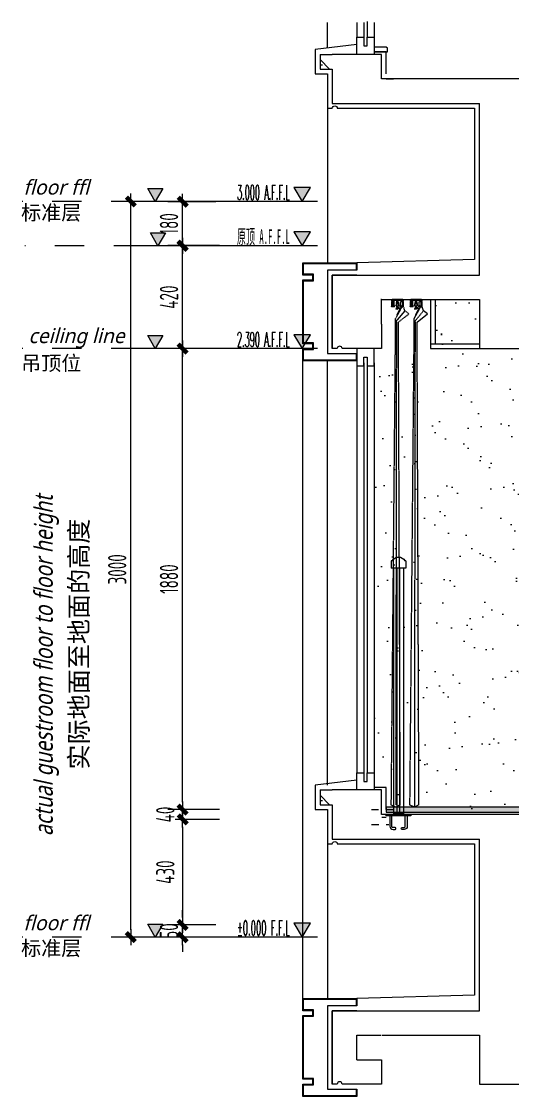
# Model space of a CAD drawing. Header units: inches. Extents: x 96003 to 270950, y -80202 to 65998.
# Drawn here: x 245258 to 247259, y 41976 to 46360 of the extents above; entities that cross this region are included whole.
import ezdxf
from ezdxf.enums import TextEntityAlignment as Align

# ---------------------------------------------------------------- set-up
doc = ezdxf.new("R2010")
doc.units = ezdxf.units.IN
doc.header["$LTSCALE"] = 10
doc.header["$MEASUREMENT"] = 0
doc.linetypes.add('DASH', pattern=[0.35, 0.25, -0.1])
doc.linetypes.add('M-CENTER', pattern=[1.8, 1.2, -0.2, 0.2, -0.2])
for name, color, linetype in [('16', 12, 'Continuous'), ('81', 81, 'Continuous'), ('A_SURFACE', 9, 'Continuous'), ('AD-土建柱轮廓线', 200, 'Continuous'), ('ED-文字说明', 50, 'Continuous'), ('ED-造型尺寸', 44, 'Continuous'), ('EL-03', 3, 'Continuous'), ('EL-30', 30, 'Continuous'), ('EL-BHATCH-250', 250, 'Continuous'), ('EL-DIM', 50, 'Continuous'), ('EL-天花轮廓线', 100, 'Continuous'), ('FC-地面造型', 136, 'Continuous'), ('HAT【填充】', 250, 'Continuous'), ('PUB_HATCH', 8, 'Continuous'), ('SBEI', 1, 'Continuous')]:
    doc.layers.add(name, color=color, linetype=linetype)
for name, color, linetype, lineweight in [('D-地面铺装', 252, 'Continuous', 9), ('J-金属幕墙', 34, 'Continuous', 13), ('L-栏杆扶手', 73, 'Continuous', 13), ('L-立面看线', 8, 'Continuous', 13)]:
    doc.layers.add(name, color=color, linetype=linetype, lineweight=lineweight)
doc.styles.add('-宋体', font='')
doc.styles.add('CCD_DIM', font='archs.shx', dxfattribs={"width": 0.7})
doc.styles.add('hz', font='simplex', dxfattribs={"width": 0.7, "bigfont": 'hztxt'})
doc.styles.add('LUCIDIA', font='')
doc.styles.add('RomanS', font='romans.shx', dxfattribs={"width": 0.9})
doc.styles.add('st', font='')
doc.styles.add('宋体', font='', dxfattribs={"height": 60})
doc.styles.get('-宋体').set_extended_font_data('SimSun')
doc.styles.get('LUCIDIA').set_extended_font_data('Lucida Sans', italic=True)
doc.styles.get('st').set_extended_font_data('SimSun')
doc.styles.get('宋体').set_extended_font_data('SimSun')
doc.dimstyles.new('1.30', dxfattribs={"dimscale": 30, "dimtxt": 2.5, "dimasz": 1, "dimexe": 1, "dimexo": 1.5, "dimgap": 1, "dimtad": 1, "dimdec": 0, "dimrnd": 5, "dimdsep": 46, "dimtxsty": 'CCD_DIM', "dimblk": 'CCD_Dimension_Tick', "dimcen": 1, "dimclrd": 44, "dimclre": 44, "dimclrt": 2, "dimadec": 0, "dimazin": 2, "dimtfac": 1, "dimtdec": 0, "dimtix": 1, "dimtmove": 2, "dimatfit": 3, "dimldrblk": 'CCD_Dimension_Tick', "dimfxl": 5, "dimfxlon": 1, "dimtolj": 1, "dimarcsym": 0})
doc.dimstyles.new('Matrix_30内', dxfattribs={"dimscale": 30, "dimtxt": 2.5, "dimasz": 1, "dimexe": 2, "dimexo": 1.5, "dimgap": 0.6, "dimtad": 1, "dimdec": 0, "dimrnd": 1, "dimzin": 12, "dimdsep": 46, "dimtxsty": 'CCD_DIM', "dimblk": 'CCD_Dimension_Tick', "dimcen": 0.125, "dimclrd": 44, "dimclre": 44, "dimclrt": 50, "dimadec": 0, "dimazin": 0, "dimtfac": 1, "dimtdec": 0, "dimtix": 1, "dimtmove": 2, "dimatfit": 3, "dimldrblk": 'CCD_Leader_Dot', "dimfxl": 5, "dimfxlon": 1, "dimtvp": 1, "dimtolj": 1, "dimtzin": 0, "dimarcsym": 0})
pattern_1 = [(45, (190901.26, -77467.75), (-35.35534, 35.35534), []), (50, (190901.26, -77467.75), (143.452, -12.5504), [15, -165]), (355, (190901.26, -77467.75), (-27.7503, 150.4384), [12, -132]), (100.4514, (190913.22, -77468.8), (115.702, 137.888), [12.748, -140.2284]), (46.184, (190901.26, -77427.75), (213.448, -33.104), [22.5, -247.5]), (96.6356, (190919.05, -77430.5), (186.9325, 194.824), [19.122, -210.343]), (351.184, (190901.26, -77427.75), (186.932, 194.824), [18, -198]), (21, (190921.26, -77437.75), (119.3814, -80.5238), [15, -165]), (326, (190921.26, -77437.75), (48.663, 145.03), [12, -132]), (71.4514, (190931.21, -77444.46), (168.0445, 64.506), [12.748, -140.2284]), (37.5, (190901.26, -77467.75), (2.43197, 66.57877), [0, -130.4, 0, -134, 0, -132.5]), (7.5, (190901.26, -77467.75), (52.6139, 78.8823), [0, -76.4, 0, -127.4, 0, -50.5]), (327.5, (190856.66, -77467.75), (106.7645, -4.511), [0, -50, 0, -156, 0, -207]), (317.5, (190836.66, -77467.75), (116.6372, 20.021), [0, -65, 0, -103.6, 0, -147])]
pattern_2 = [(45, (190901.26, -74467.75), (-35.35534, 35.35534), []), (50, (190901.26, -74467.75), (143.452, -12.5504), [15, -165]), (355, (190901.26, -74467.75), (-27.7503, 150.4384), [12, -132]), (100.4514, (190913.22, -74468.8), (115.702, 137.888), [12.748, -140.2284]), (46.184, (190901.26, -74427.75), (213.448, -33.104), [22.5, -247.5]), (96.6356, (190919.05, -74430.5), (186.9325, 194.824), [19.122, -210.343]), (351.184, (190901.26, -74427.75), (186.932, 194.824), [18, -198]), (21, (190921.26, -74437.75), (119.3814, -80.5238), [15, -165]), (326, (190921.26, -74437.75), (48.663, 145.03), [12, -132]), (71.4514, (190931.21, -74444.46), (168.0445, 64.506), [12.748, -140.2284]), (37.5, (190901.26, -74467.75), (2.43197, 66.57877), [0, -130.4, 0, -134, 0, -132.5]), (7.5, (190901.26, -74467.75), (52.6139, 78.8823), [0, -76.4, 0, -127.4, 0, -50.5]), (327.5, (190856.66, -74467.75), (106.7645, -4.511), [0, -50, 0, -156, 0, -207]), (317.5, (190836.66, -74467.75), (116.6372, 20.021), [0, -65, 0, -103.6, 0, -147])]

# ---------------------------------------------------------------- blocks, each defined once
blk = doc.blocks.new('A$C29FB2657')
blk.add_lwpolyline([(50, 0), (-50, 0), (-50, -6), (50, -6), (50, 0)])
for points in [[(-35.5, -6), (-35.5, -48, 0.414214), (-22.5, -61), (-14.5, -61, 1), (-14.5, -53), (-22.5, -53, -0.414214), (-27.5, -48), (-27.5, -6)], [(35.5, -6), (35.5, -48, -0.414214), (22.5, -61), (14.5, -61, -1), (14.5, -53), (22.5, -53, 0.414214), (27.5, -48), (27.5, -6)]]:
    blk.add_lwpolyline(points, format="xyb")
blk = doc.blocks.new('ERYRTEYRTYTRYU')
at = {"layer": 'EL-BHATCH-250'}
h = blk.add_hatch(dxfattribs=at)
h.set_pattern_fill('ANSI36', color=256)
h.set_pattern_definition([(45, (-797212.6542, -227327.022), (1.683798023, 6.173926083), [7.9375, -1.5875, 0, -1.5875])])
h.paths.add_polyline_path([(194823.9, -79002.6), (194828.9, -78997.6), (195443.9, -78997.6), (195443.9, -79017.6), (194843.9, -79017.6), (194843.9, -79037.6), (194823.9, -79037.6), (194823.9, -79020.1), (194828.9, -79020.1), (194828.9, -79015.1), (194823.9, -79015.1)])
at = {"layer": 'PUB_HATCH'}
h = blk.add_hatch(dxfattribs=at)
h.set_pattern_fill('钢筋混凝土', color=256, scale=20, style=0)
h.set_pattern_definition(pattern_2)
h.paths.add_polyline_path([(195663.9, -75987.6), (195663.9, -75927.6), (195713.9, -75927.6), (195713.9, -75987.6)])
h = blk.add_hatch(dxfattribs=at)
h.set_pattern_fill('钢筋混凝土', color=256, scale=20, style=0)
h.set_pattern_definition(pattern_2)
h.paths.add_polyline_path([(195663.9, -75987.6), (195663.9, -75927.6), (195713.9, -75927.6), (195713.9, -75987.6)])
h = blk.add_hatch(dxfattribs=at)
h.set_pattern_fill('普通砖', color=256, scale=50, style=0)
h.set_pattern_definition([(45, (134887.13, -103269.03), (-88.38838, 88.38838), [])])
h.paths.add_polyline_path([(195603.9, -77037.6), (195603.9, -76997.6), (195603.9, -76957.6)])
h = blk.add_hatch(dxfattribs=at)
h.set_pattern_fill('钢筋混凝土', color=256, scale=20, style=0)
h.set_pattern_definition(pattern_1)
h.paths.add_polyline_path([(195663.9, -78987.6), (195663.9, -78927.6), (195713.9, -78927.6), (195713.9, -78987.6)])
h = blk.add_hatch(dxfattribs=at)
h.set_pattern_fill('钢筋混凝土', color=256, scale=20, style=0)
h.set_pattern_definition(pattern_1)
h.paths.add_polyline_path([(195663.9, -78987.6), (195663.9, -78927.6), (195713.9, -78927.6), (195713.9, -78987.6)])
h = blk.add_hatch(dxfattribs=at)
h.set_pattern_fill('普通砖', color=256, scale=50, style=0)
h.set_pattern_definition([(45, (134887.13, -106269.03), (-88.38838, 88.38838), [])])
h.paths.add_polyline_path([(195603.9, -80037.6), (195603.9, -79997.6), (195603.9, -79957.6)])
at = {"layer": '81', "color": 136}
for p, q in [((195493.9, -75798.3, 0), (195493.9, -75857.6, 0)), ((195521.9, -75793.6, 0), (195521.9, -75857.6, 0)), ((195535.9, -75798.3, 0), (195535.9, -75857.6, 0)), ((195563.9, -75798.3, 0), (195563.9, -75857.6, 0)), ((195493.9, -77186, 0), (195493.9, -78857.6, 0)), ((195521.9, -77186, 0), (195521.9, -78857.6, 0)), ((195535.9, -77186, 0), (195535.9, -78857.6, 0)), ((195563.9, -77186, 0), (195563.9, -78857.6, 0)), ((195493.9, -78798.3, 0), (195493.9, -78857.6, 0)), ((195521.9, -78793.6, 0), (195521.9, -78857.6, 0)), ((195535.9, -78798.3, 0), (195535.9, -78857.6, 0)), ((195563.9, -78798.3, 0), (195563.9, -78857.6, 0))]:
    blk.add_line(p, q, dxfattribs=at)
at = {"layer": '81', "color": 136, "elevation": 0}
for points in [[(195563.9, -75857.6), (195535.9, -75857.6), (195535.9, -75892.6), (195521.9, -75892.6), (195521.9, -75857.6), (195493.9, -75857.6), (195493.9, -75927.6), (195563.9, -75927.6)], [(195563.9, -75857.6), (195535.9, -75857.6), (195535.9, -75892.6), (195521.9, -75892.6), (195521.9, -75857.6), (195493.9, -75857.6), (195493.9, -75927.6), (195563.9, -75927.6)], [(195563.9, -77197.6), (195535.9, -77197.6), (195535.9, -77162.6), (195521.9, -77162.6), (195521.9, -77197.6), (195493.9, -77197.6), (195493.9, -77127.6), (195563.9, -77127.6)], [(195563.9, -78857.6), (195535.9, -78857.6), (195535.9, -78892.6), (195521.9, -78892.6), (195521.9, -78857.6), (195493.9, -78857.6), (195493.9, -78927.6), (195563.9, -78927.6)], [(195563.9, -78857.6), (195535.9, -78857.6), (195535.9, -78892.6), (195521.9, -78892.6), (195521.9, -78857.6), (195493.9, -78857.6), (195493.9, -78927.6), (195563.9, -78927.6)]]:
    blk.add_lwpolyline(points, close=True, dxfattribs=at)
at = {"layer": 'A_SURFACE'}
blk.add_line((195443.9, -79007.6, 0), (195413.9, -79007.6, 0), dxfattribs=at)
at = {"layer": 'A_SURFACE', "color": 20, "elevation": 0}
for points in [[(195443.9, -76007.6), (195443.9, -75917.6), (195493.9, -75917.6)], [(195563.9, -75887.6), (195733.9, -75907.6), (195733.9, -76007.6), (195683.9, -76007.6), (195683.9, -76147.6), (195663.9, -76147.6)], [(195643.9, -76147.6), (195083.9, -76147.6), (195084.2, -76763.9), (195563.9, -76777.6), (195563.9, -76807.6), (195683.9, -76807.6), (195683.9, -77147.6), (195563.9, -77147.6)], [(195563.9, -78887.6), (195733.9, -78907.6), (195733.9, -79007.6), (195683.9, -79007.6), (195683.9, -79147.6), (195663.9, -79147.6)], [(195443.9, -79007.6), (195443.9, -78917.6), (195493.9, -78917.6)], [(195443.9, -79017.6), (194843.9, -79017.6), (194843.9, -79517.6)], [(195643.9, -79147.6), (195083.9, -79147.6), (195084.2, -79763.9), (195563.9, -79777.6), (195563.9, -79807.6), (195683.9, -79807.6), (195683.9, -80147.6), (195563.9, -80147.6)]]:
    blk.add_lwpolyline(points, dxfattribs=at)
at = {"layer": 'A_SURFACE', "color": 20}
for centre in [(195653.9, -76147.6, 0), (195653.9, -79147.6, 0)]:
    blk.add_arc(centre, 10, 0, 180, dxfattribs=at)
at = {"layer": 'AD-土建柱轮廓线'}
for p, q in [((195463.9, -76027.6, 0), (195463.9, -75927.6, 0)), ((195463.9, -75927.6, 0), (195663.9, -75927.6, 0)), ((195713.9, -75927.6, 0), (195663.9, -75927.6, 0)), ((195713.9, -75927.6, 0), (195663.9, -75927.6, 0)), ((195713.9, -75927.6, 0), (195713.9, -75987.6, 0)), ((195713.9, -75927.6, 0), (195713.9, -75987.6, 0)), ((195713.9, -75987.6, 0), (195663.9, -75987.6, 0)), ((195663.9, -75987.6, 0), (195663.9, -76127.6, 0)), ((195713.9, -75987.6, 0), (195663.9, -75987.6, 0)), ((194863.9, -76577.6, 0), (194863.9, -76027.6, 0)), ((194863.9, -76027.6, 0), (195463.9, -76027.6, 0)), ((195663.9, -76127.6, 0), (195063.9, -76127.6, 0)), ((194863.9, -76707.6, 0), (194863.9, -76577.6, 0)), ((194863.9, -77127.6, 0), (194863.9, -76707.6, 0)), ((194863.9, -76707.6, 0), (194863.9, -76707.6, 0)), ((195563.9, -76827.6, 0), (195063.9, -76827.6, 0)), ((195563.9, -76827.6, 0), (195663.9, -76827.6, 0)), ((195663.9, -76827.6, 0), (195663.9, -77027.6, 0)), ((195663.9, -76827.6, 0), (195663.9, -76827.6, 0)), ((195663.9, -76827.6, 0), (195663.9, -76907.6, 0)), ((195663.9, -76907.6, 0), (195663.9, -76907.6, 0)), ((195463.9, -77027.6, 0), (195463.9, -77027.6, 0)), ((195663.9, -77027.6, 0), (195663.9, -77027.6, 0)), ((195663.9, -77027.6, 0), (195663.9, -77127.6, 0)), ((195063.9, -77127.6, 0), (194863.9, -77127.6, 0)), ((195463.9, -79027.6, 0), (195463.9, -78927.6, 0)), ((195463.9, -78927.6, 0), (195663.9, -78927.6, 0)), ((195713.9, -78927.6, 0), (195663.9, -78927.6, 0)), ((195713.9, -78927.6, 0), (195663.9, -78927.6, 0)), ((195713.9, -78927.6, 0), (195713.9, -78987.6, 0)), ((195713.9, -78927.6, 0), (195713.9, -78987.6, 0)), ((195713.9, -78987.6, 0), (195663.9, -78987.6, 0)), ((195663.9, -78987.6, 0), (195663.9, -79127.6, 0)), ((195713.9, -78987.6, 0), (195663.9, -78987.6, 0)), ((194863.9, -79577.6, 0), (194863.9, -79027.6, 0)), ((194863.9, -79027.6, 0), (195463.9, -79027.6, 0)), ((195663.9, -79127.6, 0), (195063.9, -79127.6, 0)), ((194863.9, -79707.6, 0), (194863.9, -79577.6, 0)), ((194863.9, -80127.6, 0), (194863.9, -79707.6, 0)), ((194863.9, -79707.6, 0), (194863.9, -79707.6, 0)), ((195563.9, -79827.6, 0), (195063.9, -79827.6, 0)), ((195563.9, -79827.6, 0), (195663.9, -79827.6, 0)), ((195663.9, -79827.6, 0), (195663.9, -80027.6, 0)), ((195663.9, -79827.6, 0), (195663.9, -79827.6, 0)), ((195663.9, -79827.6, 0), (195663.9, -79907.6, 0)), ((195663.9, -79907.6, 0), (195663.9, -79907.6, 0)), ((195563.9, -80027.6, 0), (195463.9, -80027.6, 0)), ((195663.9, -80027.6, 0), (195663.9, -80027.6, 0)), ((195663.9, -80027.6, 0), (195663.9, -80127.6, 0)), ((195063.9, -80127.6, 0), (194863.9, -80127.6, 0))]:
    blk.add_line(p, q, dxfattribs=at)
at = {"layer": 'AD-土建柱轮廓线', "elevation": 0}
for points in [[(194863.9, -76927.6), (194863.9, -76927.6), (194863.9, -76127.6)], [(195461.5, -76927.6), (195063.9, -76927.6)], [(195063.9, -76927.6), (195063.9, -77127.6)], [(195463.9, -77027.6), (195463.9, -77027.6), (195463.9, -77027.6), (195463.9, -76927.6), (195466.3, -76927.6)], [(194863.9, -79927.6), (194863.9, -79927.6), (194863.9, -79127.6)], [(195461.5, -79927.6), (195063.9, -79927.6)], [(195063.9, -79927.6), (195063.9, -80127.6)], [(195563.9, -80027.6), (195563.9, -80027.6), (195563.9, -80027.6), (195563.9, -79927.6), (195466.3, -79927.6)]]:
    blk.add_lwpolyline(points, dxfattribs=at)
for points in [[(195463.9, -77027.6), (195463.9, -77127.6), (195623.9, -77127.6, -0.996715), (195644, -77127.6), (195663.9, -77127.6), (195663.9, -76827.6), (195063.9, -76827.6), (195063.9, -76127.6)], [(195463.9, -80027.6), (195463.9, -80127.6), (195623.9, -80127.6, -0.996715), (195644, -80127.6), (195663.9, -80127.6), (195663.9, -79827.6), (195063.9, -79827.6), (195063.9, -79127.6)]]:
    blk.add_lwpolyline(points, format="xyb", dxfattribs=at)
at = {"layer": 'D-地面铺装', "elevation": 0}
for points in [[(195463.9, -76027.6), (195463.9, -75927.6)], [(195463.9, -79027.6), (195463.9, -78927.6)]]:
    blk.add_lwpolyline(points, dxfattribs=at)
at = {"layer": 'EL-03', "elevation": 0}
for points in [[(195493.9, -75917.6), (195443.9, -75917.6), (195438.9, -75917.6), (195438.9, -75902.6), (195443.9, -75897.6), (195493.9, -75897.6)], [(194823.9, -79002.6), (194828.9, -78997.6), (195443.9, -78997.6), (195443.9, -79017.6), (194843.9, -79017.6), (194843.9, -79037.6), (194843.9, -79037.6), (194823.9, -79037.6), (194823.9, -79020.1), (194828.9, -79020.1), (194828.9, -79015.1), (194823.9, -79015.1), (194823.9, -79002.6)]]:
    blk.add_lwpolyline(points, dxfattribs=at)
at = {"layer": 'EL-30', "elevation": 0}
blk.add_lwpolyline([(194843.9, -79017.6), (194823.9, -79002.6)], dxfattribs=at)
at = {"layer": 'J-金属幕墙'}
blk.add_line((195783.9, -79777.6, 0), (195783.9, -77177.6, 0), dxfattribs=at)
at = {"layer": 'J-金属幕墙', "elevation": 0}
for points in [[(195563.9, -77147.6), (195563.9, -77177.6), (195783.9, -77177.6), (195783.9, -77127.6), (195743.9, -77127.6), (195743.9, -77107.6), (195783.9, -77107.6), (195783.9, -76847.6), (195743.9, -76847.6), (195743.9, -76827.6), (195783.9, -76827.6), (195783.9, -76777.6), (195563.9, -76777.6), (195563.9, -76807.6)], [(195566.9, -77147.6), (195566.9, -77174.6), (195780.9, -77174.6), (195780.9, -77130.6), (195740.9, -77130.6), (195740.9, -77104.6), (195780.9, -77104.6), (195780.9, -76850.6), (195740.9, -76850.6), (195740.9, -76824.6), (195780.9, -76824.6), (195780.9, -76780.6), (195566.9, -76780.6), (195566.9, -76807.6)], [(195563.9, -80147.6), (195563.9, -80177.6), (195783.9, -80177.6), (195783.9, -80127.6), (195743.9, -80127.6), (195743.9, -80107.6), (195783.9, -80107.6), (195783.9, -79847.6), (195743.9, -79847.6), (195743.9, -79827.6), (195783.9, -79827.6), (195783.9, -79777.6), (195563.9, -79777.6), (195563.9, -79807.6)], [(195566.9, -80147.6), (195566.9, -80174.6), (195780.9, -80174.6), (195780.9, -80130.6), (195740.9, -80130.6), (195740.9, -80104.6), (195780.9, -80104.6), (195780.9, -79850.6), (195740.9, -79850.6), (195740.9, -79824.6), (195780.9, -79824.6), (195780.9, -79780.6), (195566.9, -79780.6), (195566.9, -79807.6)]]:
    blk.add_lwpolyline(points, dxfattribs=at)
at = {"layer": 'L-栏杆扶手'}
for p, q in [((195363.7, -77992.7, 0), (195367.7, -77992.7, 0)), ((195363.7, -77992.7, 0), (195363.7, -78022.7, 0)), ((195363.7, -78022.7, 0), (195423.9, -78022.7, 0)), ((195373.7, -78022.7, 0), (195373.7, -78927.6, 0)), ((195388.9, -78922.6, 0), (195388.9, -78022.7, 0)), ((195398.9, -78922.6, 0), (195398.9, -78022.7, 0)), ((195413.9, -78022.7, 0), (195413.9, -78927.6, 0)), ((195419.9, -77992.7, 0), (195423.9, -77992.7, 0)), ((195423.9, -77992.7, 0), (195423.9, -78022.7, 0)), ((195373.7, -78798.3, 0), (195373.7, -79027.6, 0)), ((195388.9, -79022.6, 0), (195388.9, -78798.3, 0)), ((195398.9, -79022.6, 0), (195398.9, -78798.3, 0)), ((195413.9, -78798.3, 0), (195413.9, -79027.6, 0)), ((195413.9, -79022.6, 0), (195373.7, -79022.6, 0))]:
    blk.add_line(p, q, dxfattribs=at)
at = {"layer": 'L-栏杆扶手', "elevation": 0}
for points in [[(195443.9, -76027.6), (195413.9, -76027.6), (195443.9, -76027.6)], [(195443.9, -79027.6), (195413.9, -79027.6), (195443.9, -79027.6)]]:
    blk.add_lwpolyline(points, dxfattribs=at)
at = {"layer": 'L-栏杆扶手'}
blk.add_arc((195393.8, -78007.7, 0), 30.1, 29.8902, 150.1098, dxfattribs=at)
at = {"layer": 'L-立面看线'}
for p, q in [((195683.9, -75901.8, 0), (195683.9, -75798.3, 0)), ((195683.9, -76147.6, 0), (195683.9, -76777.6, 0)), ((195683.9, -78907.6, 0), (195683.9, -77177.6, 0)), ((195683.9, -78901.8, 0), (195683.9, -78798.3, 0)), ((195683.9, -79147.6, 0), (195683.9, -79777.6, 0))]:
    blk.add_line(p, q, dxfattribs=at)
at = {"layer": 'SBEI', "color": 3}
for p, q in [((195243.9, -76927.6, 0), (195243.9, -77107.6, 0)), ((195263.9, -76927.6, 0), (195263.9, -77127.6, 0)), ((195263.9, -77107.6, 0), (195063.9, -77107.6, 0)), ((195263.9, -77127.6, 0), (195063.9, -77127.6, 0))]:
    blk.add_line(p, q, dxfattribs=at)
at = {"layer": 'L-栏杆扶手'}
blk.add_blockref('A$C29FB2657', (195393.8, -79027.6, 0), dxfattribs=at)
blk = doc.blocks.new('*U791')
at = {"linetype": 'DASH', "ltscale": 250}
for p, q in [((2847661.4, -579684.4), (2847661.4, -579689.3)), ((2847661.4, -579691.3), (2847661.4, -579703.4)), ((2847661.4, -579691.3), (2847661.4, -579703.4)), ((2847663.4, -579682.4), (2847706.8, -579682.4)), ((2847671.8, -579706.8), (2847671.8, -579691.8)), ((2847671.8, -579706.8), (2847671.8, -579691.8)), ((2847697.4, -579685.4), (2847697.4, -579687.4)), ((2847698.3, -579706.8), (2847698.3, -579691.8)), ((2847698.3, -579706.8), (2847698.3, -579691.8)), ((2847708.8, -579684.4), (2847708.8, -579689.3)), ((2847708.8, -579691.3), (2847708.8, -579703.4)), ((2847708.8, -579691.3), (2847708.8, -579703.4)), ((2847737.4, -579684.4), (2847737.4, -579689.3)), ((2847737.4, -579691.3), (2847737.4, -579703.4)), ((2847737.4, -579691.3), (2847737.4, -579703.4)), ((2847739.4, -579682.4), (2847782.8, -579682.4)), ((2847747.9, -579706.8), (2847747.9, -579691.8)), ((2847747.9, -579706.8), (2847747.9, -579691.8)), ((2847773.4, -579685.4), (2847773.4, -579687.4)), ((2847774.4, -579706.8), (2847774.4, -579691.8)), ((2847774.4, -579706.8), (2847774.4, -579691.8)), ((2847784.8, -579684.4), (2847784.8, -579689.3)), ((2847784.8, -579691.3), (2847784.8, -579703.4)), ((2847784.8, -579691.3), (2847784.8, -579703.4)), ((2847637.7, -579740.7, 0), (2847654.7, -579727.9, 0)), ((2847680.7, -579774.5, 0), (2847637.7, -579740.7, 0)), ((2847654.7, -579727.9, 0), (2847662.4, -579704, 0)), ((2847661.4, -579705.4), (2847661.4, -579710.4)), ((2847662.4, -579704, 0), (2847693.4, -579761.1, 0)), ((2847673.8, -579712.4), (2847663.4, -579712.4)), ((2847673.8, -579712.4), (2847673.8, -579708.2)), ((2847696.4, -579712.4), (2847696.4, -579708.2)), ((2847696.4, -579712.4), (2847706.8, -579712.4)), ((2847708.8, -579705.4), (2847708.8, -579710.4)), ((2847730.7, -579727.9, 0), (2847761.5, -579765.3, 0)), ((2847737.4, -579705.4), (2847737.4, -579710.4)), ((2847749.8, -579712.4), (2847739.4, -579712.4)), ((2847749.8, -579712.4), (2847749.8, -579708.2)), ((2847772.4, -579712.4), (2847772.4, -579708.2)), ((2847772.4, -579712.4), (2847782.8, -579712.4)), ((2847784.8, -579705.4), (2847784.8, -579710.4))]:
    blk.add_line(p, q, dxfattribs=at)
at = {"linetype": 'DASH'}
for p, q in [((2847673.2, -581743.1, 0), (2847680.7, -579774.5, 0)), ((2847693.4, -579761.1, 0), (2847711.3, -581743.1, 0)), ((2847765.1, -579773.3, 0), (2847768, -581743.1, 0))]:
    blk.add_line(p, q, dxfattribs=at)
at = {"linetype": 'DASH', "ltscale": 500}
for p, q in [((2847673.2, -581743.1, 0), (2847691.9, -581752.4, 0)), ((2847691.9, -581752.4, 0), (2847711.3, -581743.1, 0)), ((2847749.3, -581743.3, 0), (2847767.9, -581752.6, 0)), ((2847767.9, -581752.6, 0), (2847787.3, -581743.3, 0))]:
    blk.add_line(p, q, dxfattribs=at)
at = {"linetype": 'DASH', "ltscale": 250}
for points in [[(2847697.4, -579685.4), (2847672.8, -579685.4), (2847672.8, -579687.4, -0.289705), (2847670.6, -579685.4), (2847666.4, -579685.4, 0.414214), (2847664.4, -579687.4), (2847664.4, -579707.4, 0.414214), (2847666.4, -579709.4), (2847670.7, -579709.4)], [(2847673.8, -579708.2, 0.598888), (2847672.3, -579708.1), (2847671.5, -579709.4), (2847666.4, -579709.4, -0.414214), (2847664.4, -579707.4), (2847664.4, -579687.4, -0.414214), (2847666.4, -579685.4), (2847670.6, -579685.4)], [(2847665.8, -579691.8, -0.665901), (2847671.8, -579691.8)], [(2847696.4, -579708.2, -0.598888), (2847697.8, -579708.1), (2847698.7, -579709.4), (2847703.8, -579709.4, 0.414214), (2847705.8, -579707.4), (2847705.8, -579687.4, 0.414214), (2847703.8, -579685.4), (2847699.6, -579685.4)], [(2847704.3, -579691.8, 0.665901), (2847698.3, -579691.8)], [(2847773.4, -579685.4), (2847748.8, -579685.4), (2847748.8, -579687.4, -0.289705), (2847746.6, -579685.4), (2847742.4, -579685.4, 0.414214), (2847740.4, -579687.4), (2847740.4, -579707.4, 0.414214), (2847742.4, -579709.4), (2847746.7, -579709.4)], [(2847749.8, -579708.2, 0.598888), (2847748.4, -579708.1), (2847747.5, -579709.4), (2847742.4, -579709.4, -0.414214), (2847740.4, -579707.4), (2847740.4, -579687.4, -0.414214), (2847742.4, -579685.4), (2847746.6, -579685.4)], [(2847741.9, -579691.8, -0.665901), (2847747.9, -579691.8)], [(2847772.4, -579708.2, -0.598888), (2847773.9, -579708.1), (2847774.7, -579709.4), (2847779.8, -579709.4, 0.414214), (2847781.8, -579707.4), (2847781.8, -579687.4, 0.414214), (2847779.8, -579685.4), (2847775.6, -579685.4)], [(2847780.4, -579691.8, 0.665901), (2847774.4, -579691.8)]]:
    blk.add_lwpolyline(points, format="xyb", dxfattribs=at)
for points in [[(2847665.8, -579691.8), (2847665.8, -579706.8)], [(2847680.9, -579698.3), (2847680.9, -579708)], [(2847682.7, -579686.5), (2847682.7, -579699.7)], [(2847686.5, -579685.4), (2847683.7, -579685.4)], [(2847687.5, -579699.7), (2847687.5, -579686.5)], [(2847689.3, -579708), (2847689.3, -579708), (2847689.3, -579698.3)], [(2847704.3, -579691.8), (2847704.3, -579706.8)], [(2847741.9, -579691.8), (2847741.9, -579706.8)], [(2847756.9, -579698.3), (2847756.9, -579708)], [(2847758.7, -579686.5), (2847758.7, -579699.7)], [(2847762.5, -579685.4), (2847759.7, -579685.4)], [(2847763.5, -579699.7), (2847763.5, -579686.5)], [(2847765.3, -579708), (2847765.3, -579708), (2847765.3, -579698.3)], [(2847780.4, -579691.8), (2847780.4, -579706.8)], [(2847683.3, -579708.6), (2847683.3, -579712.3)], [(2847683.6, -579712.8), (2847683.9, -579712.8)], [(2847683.7, -579700.8), (2847686.5, -579700.8)], [(2847683.9, -579712.3), (2847683.9, -579720.6)], [(2847685.4, -579711), (2847684.7, -579711)], [(2847685.4, -579721.5), (2847684.7, -579721.5)], [(2847686.3, -579720.6), (2847686.3, -579711.9)], [(2847686.3, -579712.8), (2847686.6, -579712.8)], [(2847686.9, -579712.3), (2847686.9, -579708.6)], [(2847759.3, -579708.6), (2847759.3, -579712.3)], [(2847759.6, -579712.8), (2847759.9, -579712.8)], [(2847759.7, -579700.8), (2847762.5, -579700.8)], [(2847759.9, -579712.3), (2847759.9, -579720.6)], [(2847761.5, -579711), (2847760.8, -579711)], [(2847761.5, -579721.5), (2847760.8, -579721.5)], [(2847762.3, -579720.6), (2847762.3, -579711.9)], [(2847762.3, -579712.8), (2847762.6, -579712.8)], [(2847762.9, -579712.3), (2847762.9, -579708.6)]]:
    blk.add_lwpolyline(points, dxfattribs=at)
at = {"linetype": 'DASH', "elevation": 0}
blk.add_lwpolyline([(2847654.7, -579727.9), (2847685.4, -579765.3, -0.2087), (2847689.1, -579773.3), (2847692, -581752.3)], format="xyb", dxfattribs=at)
at = {"linetype": 'DASH', "ltscale": 250, "elevation": 0}
for points in [[(2847674.3, -579720.5, -0.594748), (2847689.3, -579717.3), (2847691.3, -579721.2), (2847689.5, -579722.1), (2847687.6, -579718.5, 0.711964), (2847675.9, -579723.4), (2847687.2, -579746), (2847685.4, -579746.8), (2847674.2, -579725.1, -0.13588)], [(2847750.3, -579720.5, -0.594748), (2847765.3, -579717.3), (2847767.3, -579721.2), (2847765.6, -579722.1), (2847763.7, -579718.5, 0.711964), (2847752, -579723.4), (2847763.3, -579746), (2847761.5, -579746.8), (2847750.2, -579725.1, -0.13588)]]:
    blk.add_lwpolyline(points, format="xyb", close=True, dxfattribs=at)
at = {"linetype": 'DASH', "elevation": 0}
blk.add_lwpolyline([(2847749.3, -581743.1), (2847756.8, -579774.5), (2847713.8, -579740.7), (2847730.7, -579727.9), (2847738.4, -579704), (2847769.5, -579761.1), (2847787.3, -581743.1)], dxfattribs=at)
at = {"linetype": 'DASH', "ltscale": 250}
for centre, radius, start, end in [((2847663.4, -579684.4), 2, 90, 180), ((2847661.4, -579690.3), 0.999, 270, 90), ((2847682.6, -579694.8), 1.82, 88.7213, 165.1682), ((2847676.4, -579696.3), 4.89, 336.0033, 23.9967), ((2847683.7, -579686.4), 0.996, 89.9947, 188.2586), ((2847683.7, -579699.8), 0.996, 171.7414, 270.0053), ((2847686.5, -579686.4), 0.996, 351.7414, 90.0053), ((2847686.5, -579699.8), 0.996, 269.9947, 8.2586), ((2847687.5, -579694.8), 1.82, 14.8318, 91.2787), ((2847687.5, -579694.8), 1.82, 14.8318, 91.2787), ((2847693.7, -579696.3), 4.89, 156.0033, 203.9967), ((2847696.9, -579684.6), 2.77, 280.1532, 344.7794), ((2847706.8, -579684.4), 2, 0, 90), ((2847708.8, -579690.3), 0.999, 90, 270), ((2847739.4, -579684.4), 2, 90, 180), ((2847737.4, -579690.3), 0.999, 270, 90), ((2847758.7, -579694.8), 1.82, 88.7213, 165.1682), ((2847752.5, -579696.3), 4.89, 336.0033, 23.9967), ((2847759.7, -579686.4), 0.996, 89.9947, 188.2586), ((2847759.7, -579699.8), 0.996, 171.7414, 270.0053), ((2847762.5, -579686.4), 0.996, 351.7414, 90.0053), ((2847762.5, -579699.8), 0.996, 269.9947, 8.2586), ((2847763.6, -579694.8), 1.82, 14.8318, 91.2787), ((2847763.6, -579694.8), 1.82, 14.8318, 91.2787), ((2847769.8, -579696.3), 4.89, 156.0033, 203.9967), ((2847772.9, -579684.6), 2.77, 280.1532, 344.7794), ((2847782.8, -579684.4), 2, 0, 90), ((2847784.8, -579690.3), 0.999, 90, 270), ((2847661.4, -579704.4), 0.999, 270, 90), ((2847663.4, -579710.4), 2, 180, 270), ((2847668.8, -579705.6), 3.25, 202.6807, 337.3195), ((2847679.7, -579707.6), 0.757, 118.8586, 287.8987), ((2847681.3, -579710.6), 4.15, 95.3143, 117.5624), ((2847681.3, -579710.6), 2.65, 98.3391, 119.9384), ((2847685.1, -579696.9), 11.9, 249.2673, 290.7327), ((2847684.2, -579712.1), 0.921, 195.9269, 230.5269), ((2847685, -579712.1), 1.12, 102.4955, 189.3509), ((2847685, -579720.4), 1.12, 170.6491, 257.5045), ((2847685.2, -579712.1), 1.12, 9.3509, 77.5045), ((2847685.2, -579720.4), 1.12, 282.4955, 350.6491), ((2847686, -579712.1), 0.921, 309.4731, 344.0731), ((2847688.9, -579710.6), 4.15, 62.4376, 84.6857), ((2847688.9, -579710.6), 2.65, 60.0616, 81.6609), ((2847690.4, -579707.6), 0.757, 252.1013, 61.1414), ((2847701.3, -579705.6), 3.25, 202.6805, 337.3193), ((2847706.8, -579710.4), 2, 270, 0), ((2847708.8, -579704.4), 0.999, 90, 270), ((2847737.4, -579704.4), 0.999, 270, 90), ((2847739.4, -579710.4), 2, 180, 270), ((2847744.9, -579705.6), 3.25, 202.6807, 337.3195), ((2847755.8, -579707.6), 0.757, 118.8586, 287.8987), ((2847757.3, -579710.6), 4.15, 95.3143, 117.5624), ((2847757.3, -579710.6), 2.65, 98.3391, 119.9384), ((2847761.1, -579696.9), 11.9, 249.2673, 290.7327), ((2847760.2, -579712.1), 0.921, 195.9269, 230.5269), ((2847761, -579712.1), 1.12, 102.4955, 189.3509), ((2847761, -579720.4), 1.12, 170.6491, 257.5045), ((2847761.2, -579712.1), 1.12, 9.3509, 77.5045), ((2847761.2, -579720.4), 1.12, 282.4955, 350.6491), ((2847762, -579712.1), 0.921, 309.4731, 344.0731), ((2847764.9, -579710.6), 4.15, 62.4376, 84.6857), ((2847764.9, -579710.6), 2.65, 60.0616, 81.6609), ((2847766.5, -579707.6), 0.757, 252.1013, 61.1414), ((2847777.4, -579705.6), 3.25, 202.6805, 337.3193), ((2847782.8, -579710.4), 2, 270, 0), ((2847784.8, -579704.4), 0.999, 90, 270), ((2847754.1, -579773.5, 0), 11, 0.8505, 48.0042)]:
    blk.add_arc(centre, radius, start, end, dxfattribs=at)
blk = doc.blocks.new('CCD_Dimension_Tick')
at = {"color": 0, "linetype": 'ByBlock'}
for p, q in [((-1.09, 0), (0, 0)), ((0, 0), (1.09, 0))]:
    blk.add_line(p, q, dxfattribs=at)
at = {"color": 0, "linetype": 'Continuous', "const_width": 0.608}
blk.add_lwpolyline([(-0.61, -0.61), (0.61, 0.61)], dxfattribs=at)
blk = doc.blocks.new('*D360')
at = {"layer": 'Defpoints', "color": 0, "linetype": 'ByBlock', "transparency": 16777216}
for p in [(245914.5, 42676.1), (246094.5, 42676.1), (246094.5, 42626.1)]:
    blk.add_point(p, dxfattribs=at)
at = {"layer": 'EL-天花轮廓线', "color": 44, "lineweight": -2, "transparency": 16777216}
for p, q in [((245914.5, 42706.1), (245914.5, 42736.1)), ((246049.5, 42676.1), (245854.5, 42676.1)), ((245914.5, 42626.1), (245914.5, 42676.1)), ((246049.5, 42626.1), (245854.5, 42626.1)), ((245914.5, 42596.1), (245914.5, 42566.1))]:
    blk.add_line(p, q, dxfattribs=at)
at = {"layer": 'EL-天花轮廓线', "color": 44, "linetype": 'ByBlock', "lineweight": -2, "transparency": 16777216, "xscale": 30, "yscale": 30, "zscale": 30}
for p, rotation in [((245914.5, 42676.1), 270), ((245914.5, 42626.1), 90)]:
    blk.add_blockref('CCD_Dimension_Tick', p, dxfattribs=dict(at, rotation=rotation))
at = {"layer": 'EL-天花轮廓线', "color": 50, "linetype": 'ByBlock', "transparency": 16777216, "insert": (245859, 42651.1), "char_height": 75, "attachment_point": 5, "rotation": 90, "style": 'CCD_DIM'}
blk.add_mtext('\\A1;50', dxfattribs=at)
blk = doc.blocks.new('CCD_Leader_Dot')
at = {"color": 0, "linetype": 'ByBlock'}
blk.add_line((-5, 0), (-10, 0), dxfattribs=at)
at = {"color": 0, "linetype": 'ByBlock', "const_width": 5}
blk.add_lwpolyline([(-2.5, 0, 1), (2.5, 0, 1)], format="xyb", close=True, dxfattribs=at)
blk = doc.blocks.new('*D361')
at = {"layer": 'Defpoints', "color": 0, "linetype": 'ByBlock', "transparency": 16777216}
for p in [(245914.5, 45625.1), (246094.5, 45625.1), (246094.5, 45445.5)]:
    blk.add_point(p, dxfattribs=at)
at = {"layer": 'EL-天花轮廓线', "color": 44, "lineweight": -2, "transparency": 16777216}
for p, q in [((246049.5, 45625.1), (245854.5, 45625.1)), ((245914.5, 45475.5), (245914.5, 45595.1)), ((246049.5, 45445.5), (245854.5, 45445.5))]:
    blk.add_line(p, q, dxfattribs=at)
at = {"layer": 'EL-天花轮廓线', "color": 44, "linetype": 'ByBlock', "lineweight": -2, "transparency": 16777216, "xscale": 30, "yscale": 30, "zscale": 30}
for p, rotation in [((245914.5, 45625.1), 90), ((245914.5, 45445.5), 270)]:
    blk.add_blockref('CCD_Dimension_Tick', p, dxfattribs=dict(at, rotation=rotation))
at = {"layer": 'EL-天花轮廓线', "color": 50, "linetype": 'ByBlock', "transparency": 16777216, "insert": (245859, 45535.3), "char_height": 75, "attachment_point": 5, "rotation": 90, "style": 'CCD_DIM'}
blk.add_mtext('\\A1;180', dxfattribs=at)
blk = doc.blocks.new('*D362')
at = {"layer": 'Defpoints', "color": 0, "linetype": 'ByBlock', "transparency": 16777216}
for p in [(245703.2, 45626.1), (246094.5, 45626.1), (246094.5, 42626.1)]:
    blk.add_point(p, dxfattribs=at)
at = {"layer": 'EL-天花轮廓线', "color": 44, "lineweight": -2, "transparency": 16777216}
for p, q in [((245853.2, 45626.1), (245643.2, 45626.1)), ((245703.2, 42656.1), (245703.2, 45596.1)), ((245853.2, 42626.1), (245643.2, 42626.1))]:
    blk.add_line(p, q, dxfattribs=at)
at = {"layer": 'EL-天花轮廓线', "color": 44, "linetype": 'ByBlock', "lineweight": -2, "transparency": 16777216, "xscale": 30, "yscale": 30, "zscale": 30}
for p, rotation in [((245703.2, 45626.1), 90), ((245703.2, 42626.1), 270)]:
    blk.add_blockref('CCD_Dimension_Tick', p, dxfattribs=dict(at, rotation=rotation))
at = {"layer": 'EL-天花轮廓线', "color": 50, "linetype": 'ByBlock', "transparency": 16777216, "insert": (245647.7, 44126.1), "char_height": 75, "attachment_point": 5, "rotation": 90, "style": 'CCD_DIM'}
blk.add_mtext('\\A1;3000', dxfattribs=at)
blk = doc.blocks.new('ELEVATION')
blk.add_hatch(color=256).paths.add_polyline_path([(4.17, 2.47), (2.7, 0), (1.23, 2.47)])
blk.add_line((0, 0), (14.67, 0))
blk.add_lwpolyline([(4.17, 2.47), (2.7, 0), (1.23, 2.47)], close=True)
at = {"style": 'hz', "width": 0.444477}
blk.add_attdef('ELEV', text='', height=2.5, dxfattribs=at).set_placement((4.89, 0.32), (14.26, 0.32), align=Align.FIT)
blk = doc.blocks.new('A$C2E6F40A5')
blk.add_hatch(color=256).paths.add_polyline_path([(40, 69.3), (-40, 69.3), (0, 0)])
at = {"color": 0}
blk.add_lwpolyline([(40, 69.3), (-40, 69.3), (0, 0), (40, 69.3)], dxfattribs=at)
blk = doc.blocks.new('20150428.1023048')
at = {"layer": 'ED-造型尺寸', "color": 250, "linetype": 'M-CENTER', "ltscale": 2}
blk.add_line((21.19, 0, 0), (-14.89, 0, 0), dxfattribs=at)
at = {"layer": 'ED-造型尺寸', "xscale": -0.0256, "yscale": 0.0256, "zscale": 0.0256}
blk.add_blockref('A$C2E6F40A5', (3.19, 0, 0), dxfattribs=at)
blk = doc.blocks.new('*D363')
at = {"layer": 'Defpoints', "color": 0, "linetype": 'ByBlock', "transparency": 16777216}
for p in [(245914.5, 45446.3), (246724.6, 45446.3), (246094.5, 45026.1)]:
    blk.add_point(p, dxfattribs=at)
at = {"layer": 'EL-天花轮廓线', "color": 44, "lineweight": -2, "transparency": 16777216}
for p, q in [((246064.5, 45446.3), (245854.5, 45446.3)), ((245914.5, 45056.1), (245914.5, 45416.3)), ((246049.5, 45026.1), (245854.5, 45026.1))]:
    blk.add_line(p, q, dxfattribs=at)
at = {"layer": 'EL-天花轮廓线', "color": 44, "linetype": 'ByBlock', "lineweight": -2, "transparency": 16777216, "xscale": 30, "yscale": 30, "zscale": 30}
for p, rotation in [((245914.5, 45446.3), 90), ((245914.5, 45026.1), 270)]:
    blk.add_blockref('CCD_Dimension_Tick', p, dxfattribs=dict(at, rotation=rotation))
at = {"layer": 'EL-天花轮廓线', "color": 50, "linetype": 'ByBlock', "transparency": 16777216, "insert": (245859, 45236.2), "char_height": 75, "attachment_point": 5, "rotation": 90, "style": 'CCD_DIM'}
blk.add_mtext('\\A1;420', dxfattribs=at)
blk = doc.blocks.new('*D364')
at = {"layer": 'Defpoints', "color": 0, "linetype": 'ByBlock', "transparency": 16777216}
for p in [(245914.5, 45026.1), (246094.5, 45026.1), (246744.6, 43146.3, 0)]:
    blk.add_point(p, dxfattribs=at)
at = {"layer": 'EL-天花轮廓线', "color": 44, "lineweight": -2, "transparency": 16777216}
for p, q in [((246049.5, 45026.1), (245854.5, 45026.1)), ((245914.5, 43176.3), (245914.5, 44996.1)), ((246064.5, 43146.3), (245854.5, 43146.3))]:
    blk.add_line(p, q, dxfattribs=at)
at = {"layer": 'EL-天花轮廓线', "color": 44, "linetype": 'ByBlock', "lineweight": -2, "transparency": 16777216, "xscale": 30, "yscale": 30, "zscale": 30}
for p, rotation in [((245914.5, 45026.1), 90), ((245914.5, 43146.3), 270)]:
    blk.add_blockref('CCD_Dimension_Tick', p, dxfattribs=dict(at, rotation=rotation))
at = {"layer": 'EL-天花轮廓线', "color": 50, "linetype": 'ByBlock', "transparency": 16777216, "insert": (245859, 44086.2), "char_height": 75, "attachment_point": 5, "rotation": 90, "style": 'CCD_DIM'}
blk.add_mtext('\\A1;1880', dxfattribs=at)
blk = doc.blocks.new('*D358')
at = {"layer": 'Defpoints', "color": 0, "linetype": 'ByBlock', "transparency": 16777216}
for p in [(245914.5, 43146.3), (246744.6, 43146.3, 0), (247364.6, 43106.3, 0)]:
    blk.add_point(p, dxfattribs=at)
at = {"layer": 'FC-地面造型', "color": 44, "lineweight": -2, "transparency": 16777216}
for p, q in [((245914.5, 43176.3), (245914.5, 43206.3)), ((246064.5, 43146.3), (245884.5, 43146.3)), ((245914.5, 43106.3), (245914.5, 43146.3)), ((246064.5, 43106.3), (245884.5, 43106.3)), ((245914.5, 43076.3), (245914.5, 43046.3))]:
    blk.add_line(p, q, dxfattribs=at)
at = {"layer": 'FC-地面造型', "color": 44, "linetype": 'ByBlock', "lineweight": -2, "transparency": 16777216, "xscale": 30, "yscale": 30, "zscale": 30}
for p, rotation in [((245914.5, 43146.3), 270), ((245914.5, 43106.3), 90)]:
    blk.add_blockref('CCD_Dimension_Tick', p, dxfattribs=dict(at, rotation=rotation))
at = {"layer": 'FC-地面造型', "color": 2, "linetype": 'ByBlock', "transparency": 16777216, "insert": (245843.9, 43126.3), "char_height": 75, "attachment_point": 5, "rotation": 90, "style": 'CCD_DIM'}
blk.add_mtext('\\A1;40', dxfattribs=at)
blk = doc.blocks.new('*D359')
at = {"layer": 'Defpoints', "color": 0, "linetype": 'ByBlock', "transparency": 16777216}
for p in [(247364.6, 43106.3, 0), (245914.5, 42676.1), (246049.5, 42676.1)]:
    blk.add_point(p, dxfattribs=at)
at = {"layer": 'FC-地面造型', "color": 44, "lineweight": -2, "transparency": 16777216}
for p, q in [((246064.5, 43106.3), (245884.5, 43106.3)), ((245914.5, 43076.3), (245914.5, 42706.1)), ((246004.5, 42676.1), (245884.5, 42676.1))]:
    blk.add_line(p, q, dxfattribs=at)
at = {"layer": 'FC-地面造型', "color": 44, "linetype": 'ByBlock', "lineweight": -2, "transparency": 16777216, "xscale": 30, "yscale": 30, "zscale": 30}
for p, rotation in [((245914.5, 43106.3), 90), ((245914.5, 42676.1), 270)]:
    blk.add_blockref('CCD_Dimension_Tick', p, dxfattribs=dict(at, rotation=rotation))
at = {"layer": 'FC-地面造型', "color": 2, "linetype": 'ByBlock', "transparency": 16777216, "insert": (245843.9, 42891.2), "char_height": 75, "attachment_point": 5, "rotation": 90, "style": 'CCD_DIM'}
blk.add_mtext('\\A1;430', dxfattribs=at)

msp = doc.modelspace()

# ---------------------------------------------------------------- hatches: boundary and pattern name
at = {"layer": 'FC-地面造型', "linetype": 'ByBlock'}
h = msp.add_hatch(dxfattribs=at)
h.set_pattern_fill('AR-SAND', color=250, scale=100)
h.set_pattern_definition([(37.5, (-10673.94, 3777.11), (-6.29934, 192.68238), [0, -152, 0, -170, 0, -162.5]), (7.5, (-10673.94, 3777.1), (176.97767, 282.2146), [0, -82, 0, -137, 0, -52.5]), (327.5, (-10796.94, 3777.11), (311.41419, 0.56591), [0, -50, 0, -180, 0, -235]), (317.5, (-10796.94, 3777.1), (300.61266, 87.76756), [0, -25, 0, -118, 0, -135])])
h.paths.add_polyline_path([(246694.7, 45026.3), (246924.7, 45026.2), (246925.8, 45226.3), (247124.7, 45226.3), (247124.7, 45026.3), (247270.5, 45026.3), (247324.6, 45026.3), (247324.6, 45446.3), (249340.6, 45446.5), (249703.7, 45446.5), (249703.7, 45036.3), (249340.6, 45026.3), (249342, 44783.9), (249340.6, 42676.3), (247344.6, 42676.3), (247344.6, 43146.3), (246694.7, 43146.3)])
at = {"layer": 'HAT【填充】'}
h = msp.add_hatch(dxfattribs=at)
h.set_pattern_fill('墙纸', color=256, scale=30, style=0, pattern_type=2)
h.set_pattern_definition([(7e-15, (-75126.316, 121296.047), (30, 30), [30, -30])])
h.paths.add_polyline_path([(246754.6, 43146.3), (246726.6, 43146.3), (246726.6, 43111.3), (246712.6, 43111.3), (246712.6, 43146.3), (246684.6, 43146.3), (246684.6, 43076.3), (246754.6, 43076.3)])

# ---------------------------------------------------------------- block references
at = {"layer": '16', "color": 138, "xscale": -1}
msp.add_blockref('*U791', (3094551.1, 624908.7, 0), dxfattribs=at)
at = {"layer": 'ED-文字说明'}
ref = msp.add_blockref('ELEVATION', (246464.6, 45626.1, 0), dxfattribs=dict(at, xscale=-23.04, yscale=23.04, zscale=23.04))
ref.add_attrib('ELEV', '3.000 A.F.F.L', dxfattribs={"layer": '0', "height": 60, "style": 'RomanS', "width": 0.357941}).set_placement((246136.2, 45633.5, 0), (246351.9, 45633.5, 0), align=Align.FIT)
ref = msp.add_blockref('ELEVATION', (246464.6, 45445.5, 0), dxfattribs=dict(at, xscale=-23.04, yscale=23.04, zscale=23.04))
ref.add_attrib('ELEV', '原顶 A.F.F.L', dxfattribs={"layer": '0', "height": 60, "style": '-宋体', "width": 0.421459}).set_placement((246136.2, 45453, 0), (246351.9, 45453, 0), align=Align.FIT)
ref = msp.add_blockref('ELEVATION', (246464.5, 45026.1, 0), dxfattribs=dict(at, xscale=-23.04, yscale=23.04, zscale=23.04))
ref.add_attrib('ELEV', '2.390 A.F.F.L', dxfattribs={"layer": '0', "height": 60, "style": 'RomanS', "width": 0.357941}).set_placement((246136, 45033.5, 0), (246351.8, 45033.5, 0), align=Align.FIT)
ref = msp.add_blockref('ELEVATION', (246464.6, 42626.1, 0), dxfattribs=dict(at, xscale=-23.04, yscale=23.04, zscale=23.04))
ref.add_attrib('ELEV', '%%p0.000 F.F.L', dxfattribs={"layer": '0', "height": 60, "style": 'RomanS', "width": 0.361366}).set_placement((246136.2, 42633.5, 0), (246351.9, 42633.5, 0), align=Align.FIT)
at = {"layer": 'ED-造型尺寸', "xscale": 30, "yscale": 30, "zscale": 30}
for p in [(245707.2, 45626.1, 0), (245718, 45445.5, 0), (245707.1, 45026.1, 0), (245707.1, 42626.1, 0)]:
    msp.add_blockref('20150428.1023048', p, dxfattribs=at)
at = {"layer": 'FC-地面造型', "color": 8, "linetype": 'ByBlock', "xscale": -1}
msp.add_blockref('ERYRTEYRTYTRYU', (442188.6, 122153.9, 0), dxfattribs=at)

# ---------------------------------------------------------------- texts
at = {"layer": 'ED-文字说明'}
for s, style, p in [('ceiling line', 'LUCIDIA', (245285.9, 45048.6, 0)), ('吊顶位', 'st', (245256.2, 44936.9, 0))]:
    msp.add_text(s, height=60, dxfattribs=dict(at, style=style)).set_placement(p)
at = {"layer": 'ED-文字说明', "style": 'LUCIDIA', "width": 0.8}
msp.add_text('actual guestroom floor to floor height', height=75, rotation=90, dxfattribs=at).set_placement((245385.1, 43039.4, 0))
at = {"layer": 'ED-文字说明', "style": '宋体'}
msp.add_text('实际地面至地面的高度', height=75, rotation=90, dxfattribs=at).set_placement((245528.6, 43309.8, 0))
at = {"layer": 'EL-DIM', "color": 2}
for s, style, p in [('floor ffl ', 'LUCIDIA', (245265, 45654.4, 0)), ('标准层', 'st', (245255.8, 45551, 0)), ('floor ffl ', 'LUCIDIA', (245264.9, 42654.4, 0)), ('标准层', 'st', (245255.7, 42551, 0))]:
    msp.add_text(s, height=60, dxfattribs=dict(at, style=style)).set_placement(p)

# ---------------------------------------------------------------- dimensions: what is measured, and where the dimension line sits
at = {"layer": 'EL-天花轮廓线', "color": 136, "linetype": 'ByBlock'}
for base, p1, p2, picture, middle in [((245703.2, 45626.1, 0), (246094.5, 42626.1, 0), (246094.5, 45626.1, 0), '*D362', (245647.7, 44126.1, 0)), ((245914.5, 45625.1, 0), (246094.5, 45445.5, 0), (246094.5, 45625.1, 0), '*D361', (245859, 45535.3, 0)), ((245914.5, 45446.3, 0), (246094.5, 45026.1, 0), (246724.6, 45446.3, 0), '*D363', (245859, 45236.2, 0)), ((245914.5, 45026.1, 0), (246744.6, 43146.3, 0), (246094.5, 45026.1, 0), '*D364', (245859, 44086.2, 0)), ((245914.5, 42676.1, 0), (246094.5, 42626.1, 0), (246094.5, 42676.1, 0), '*D360', (245859, 42651.1, 0))]:
    dim = msp.add_linear_dim(base=base, p1=p1, p2=p2, angle=90, dimstyle='Matrix_30内', dxfattribs=at)
    dim.commit()
    dim.dimension.update_dxf_attribs({"geometry": picture, "text_midpoint": middle})
at = {"layer": 'FC-地面造型', "color": 138, "linetype": 'ByBlock'}
for base, p2, picture, middle in [((245914.5, 43146.3, 0), (246744.6, 43146.3, 0), '*D358', (245843.9, 43126.3, 0)), ((245914.5, 42676.1, 0), (246049.5, 42676.1, 0), '*D359', (245843.9, 42891.2, 0))]:
    dim = msp.add_linear_dim(base=base, p1=(247364.6, 43106.3, 0), p2=p2, angle=90, dimstyle='1.30', dxfattribs=at)
    dim.commit()
    dim.dimension.update_dxf_attribs({"geometry": picture, "text_midpoint": middle})

doc.saveas('drawing.dxf')
